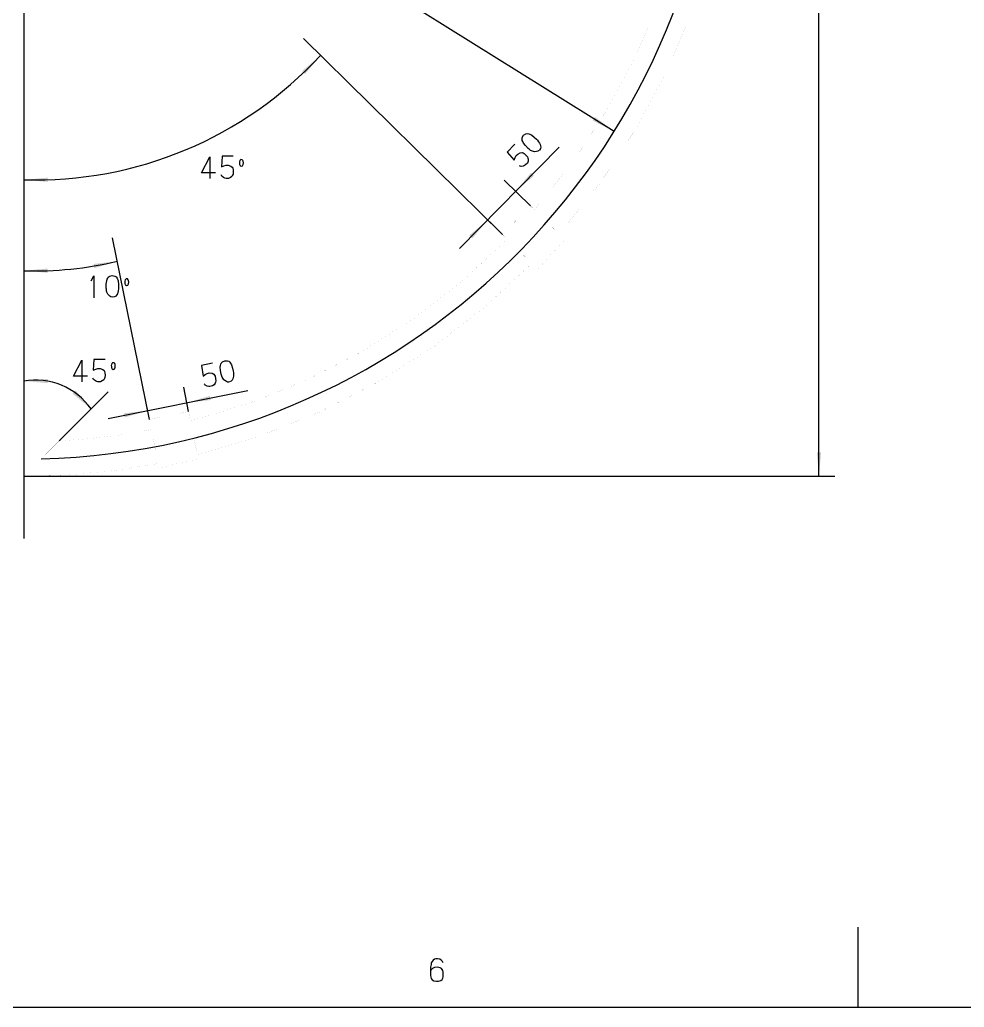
# Model space of a CAD drawing. Extents: x 0 to 8410, y 0 to 11890.
# Drawn here: x 5261 to 6440, y 0 to 1232 of the extents above; entities that cross this region are included whole.
import ezdxf

# ---------------------------------------------------------------- set-up
doc = ezdxf.new("R2010")
doc.units = 0
doc.header["$MEASUREMENT"] = 0
doc.layers.add('6', color=7, linetype='Continuous')
doc.layers.add('8', color=7, linetype='Continuous')

# ---------------------------------------------------------------- blocks, each defined once
blk = doc.blocks.new('BLKENT57')
at = {"layer": '6', "color": 1, "linetype": 'Continuous'}
blk.add_line((6003.02, 1092.94), (5266.1, 1552.53), dxfattribs=at)
at = {"layer": '6', "color": 2, "linetype": 'Continuous'}
for p, q in [((5604.94, 1357.87), (5619.53, 1381.27)), ((5619.53, 1381.27), (5624.27, 1378.15)), ((5617.34, 1365.65), (5612.37, 1368.91)), ((5624.27, 1378.15), (5626.3, 1376.73)), ((5626.3, 1376.73), (5628.26, 1374.68)), ((5628.51, 1369.73), (5627.63, 1367.81)), ((5628.26, 1374.68), (5628.97, 1373.41)), ((5628.87, 1371.16), (5628.51, 1369.73)), ((5629.07, 1372.52), (5628.87, 1371.16)), ((5628.97, 1373.41), (5629.07, 1372.52)), ((5615.79, 1366.45), (5616.74, 1350.34)), ((5620.27, 1364.48), (5617.34, 1365.65)), ((5620.66, 1364.4), (5620.27, 1364.48)), ((5622.12, 1364.15), (5620.66, 1364.4)), ((5623.27, 1364.26), (5622.12, 1364.15)), ((5624.1, 1364.56), (5623.27, 1364.26)), ((5625.17, 1365.06), (5624.1, 1364.56)), ((5625.99, 1365.69), (5625.17, 1365.06)), ((5626.82, 1366.67), (5625.99, 1365.69)), ((5627.63, 1367.81), (5626.82, 1366.67)), ((5631.03, 1355.79), (5629.21, 1354.78)), ((5632.56, 1355.82), (5631.03, 1355.79)), ((5633.64, 1355.81), (5632.56, 1355.82)), ((5635.48, 1355.49), (5633.64, 1355.81)), ((5633.85, 1360.3), (5634.19, 1362.23)), ((5634.27, 1358.56), (5633.85, 1360.3)), ((5634.19, 1362.23), (5635.22, 1364.23)), ((5635.53, 1356.61), (5634.27, 1358.56)), ((5635.22, 1364.23), (5635.74, 1365.06)), ((5637.33, 1354.99), (5635.53, 1356.61)), ((5635.74, 1365.06), (5637.09, 1366.37)), ((5637.09, 1366.37), (5639.06, 1367.11)), ((5639.06, 1367.11), (5641.06, 1367.19)), ((5641.06, 1367.19), (5643.6, 1366.43)), ((5643.6, 1366.43), (5645.85, 1364.86)), ((5646.79, 1356.68), (5645.52, 1355.16)), ((5645.85, 1364.86), (5647.5, 1363.17)), ((5648.12, 1359.32), (5646.79, 1356.68)), ((5647.5, 1363.17), (5648.06, 1362)), ((5648.06, 1362), (5648.25, 1360.4)), ((5648.25, 1360.4), (5648.12, 1359.32)), ((5657.66, 1357.5), (5670.47, 1349.51)), ((5625.57, 1349.46), (5625.52, 1348.34)), ((5625.52, 1348.34), (5625.62, 1347.28)), ((5626.08, 1350.96), (5625.57, 1349.46)), ((5625.62, 1347.28), (5626.18, 1346.11)), ((5626.82, 1352.31), (5626.08, 1350.96)), ((5626.18, 1346.11), (5627.13, 1344.69)), ((5627.48, 1353.38), (5626.82, 1352.31)), ((5627.13, 1344.69), (5628.23, 1343.51)), ((5628.31, 1354.19), (5627.48, 1353.38)), ((5628.23, 1343.51), (5629.87, 1342.16)), ((5629.21, 1354.78), (5628.31, 1354.19)), ((5638.72, 1354.29), (5635.48, 1355.49)), ((5639.92, 1352.06), (5637.87, 1354.66)), ((5639.96, 1353.85), (5638.72, 1354.29)), ((5638.9, 1342.47), (5639.79, 1343.89)), ((5639.79, 1343.89), (5640.75, 1345.44)), ((5640.95, 1350.59), (5639.92, 1352.06)), ((5641.88, 1353.64), (5639.96, 1353.85)), ((5640.75, 1345.44), (5641.26, 1346.6)), ((5641.21, 1348.94), (5640.95, 1350.59)), ((5641.26, 1346.6), (5641.21, 1348.94)), ((5643.86, 1354.06), (5641.88, 1353.64)), ((5645.52, 1355.16), (5643.86, 1354.06)), ((5661.38, 1344.45), (5658.51, 1342.44)), ((5665.47, 1346.85), (5661.38, 1344.45)), ((5668.27, 1348.4), (5665.47, 1346.85)), ((5670.47, 1349.51), (5668.27, 1348.4)), ((5629.87, 1342.16), (5632.26, 1341.16)), ((5632.26, 1341.16), (5633.19, 1340.75)), ((5633.19, 1340.75), (5634.8, 1340.73)), ((5634.8, 1340.73), (5635.87, 1340.72)), ((5635.87, 1340.72), (5636.56, 1340.96)), ((5636.56, 1340.96), (5637.69, 1341.57)), ((5637.69, 1341.57), (5638.9, 1342.47)), ((5650.55, 1335.2), (5647.33, 1331.43)), ((5652.27, 1336.93), (5650.55, 1335.2)), ((5654, 1338.66), (5652.27, 1336.93)), ((5655.95, 1340.24), (5654, 1338.66)), ((5657.31, 1341.55), (5655.95, 1340.24)), ((5658.51, 1342.44), (5657.31, 1341.55)), ((5668.72, 1330.8), (5669.38, 1332.03)), ((5669.38, 1332.03), (5671.98, 1336.19)), ((5671.98, 1336.19), (5674.59, 1339.35)), ((5674.59, 1339.35), (5676.25, 1340.79)), ((5676.25, 1340.79), (5677.46, 1341.52)), ((5677.46, 1341.52), (5678.59, 1342.13)), ((5678.59, 1342.13), (5679.96, 1342.43)), ((5679.96, 1342.43), (5681.04, 1342.42)), ((5681.04, 1342.42), (5684.05, 1341.37)), ((5684.05, 1341.37), (5686.47, 1339.03)), ((5686.7, 1331.96), (5684.79, 1327.87)), ((5686.47, 1339.03), (5687.35, 1337.33)), ((5687.39, 1335.49), (5686.7, 1331.96)), ((5687.35, 1337.33), (5687.39, 1335.49)), ((5667.01, 1324.77), (5667.34, 1327.37)), ((5667.04, 1323.43), (5667.01, 1324.77)), ((5667.7, 1321.04), (5667.04, 1323.43)), ((5667.34, 1327.37), (5667.62, 1328.68)), ((5667.62, 1328.68), (5668.72, 1330.8)), ((5668.42, 1319.6), (5667.7, 1321.04)), ((5669.75, 1318.27), (5668.42, 1319.6)), ((5677.33, 1318.66), (5675.97, 1317.86)), ((5678.76, 1319.92), (5677.33, 1318.66)), ((5680.11, 1321.22), (5678.76, 1319.92)), ((5681.75, 1323.17), (5680.11, 1321.22)), ((5682.87, 1324.78), (5681.75, 1323.17)), ((5684.79, 1327.87), (5682.87, 1324.78)), ((5672.46, 1317.25), (5670.06, 1318.08)), ((5674.22, 1317.14), (5672.46, 1317.25)), ((5675.97, 1317.86), (5674.22, 1317.14))]:
    blk.add_line(p, q, dxfattribs=at)
at = {"layer": '6', "color": 1, "linetype": 'Continuous'}
blk.add_solid([(6003.02, 1092.94), (5976.28, 1106.53), (5979.05, 1110.97)], dxfattribs=at)
blk = doc.blocks.new('BLKENT60')
at = {"layer": '6', "color": 2, "linetype": 'Continuous'}
for p, q in [((5328.28, 787.599), (5338.53, 807.479)), ((5338.53, 807.479), (5338.53, 780.319)), ((5353.72, 808.179), (5352.99, 794.879)), ((5367.63, 808.179), (5353.72, 808.179)), ((5375.4, 801.179), (5375.5, 799.079)), ((5376.04, 803.139), (5375.5, 801.459)), ((5377.14, 804.119), (5376.04, 803.139)), ((5378.97, 803.979), (5377.14, 804.119)), ((5379.71, 803.139), (5378.97, 803.979)), ((5380.16, 802.019), (5379.71, 803.139)), ((5380.44, 799.919), (5380.16, 802.019)), ((5352.99, 794.879), (5356.01, 796.419)), ((5356.01, 796.419), (5358.75, 797.119)), ((5358.75, 797.119), (5361.4, 797.119)), ((5361.4, 797.119), (5364.88, 795.999)), ((5364.88, 795.999), (5366.53, 794.599)), ((5366.53, 794.599), (5367.17, 793.339)), ((5367.17, 793.339), (5367.54, 791.659)), ((5367.72, 788.859), (5367.44, 786.059)), ((5367.54, 791.659), (5367.72, 788.859)), ((5375.5, 799.079), (5375.68, 797.959)), ((5375.68, 797.959), (5375.95, 797.399)), ((5375.95, 797.399), (5376.5, 796.559)), ((5376.5, 796.559), (5377.69, 795.999)), ((5377.69, 795.999), (5379.16, 796.419)), ((5379.16, 796.419), (5380.16, 797.959)), ((5380.16, 797.959), (5380.44, 799.919)), ((5345.57, 787.599), (5328.28, 787.599)), ((5352.99, 784.379), (5352.44, 785.219)), ((5353.44, 783.399), (5352.99, 784.379)), ((5355.64, 781.579), (5353.44, 783.399)), ((5357.29, 780.879), (5355.64, 781.579)), ((5358.66, 780.599), (5357.29, 780.879)), ((5361.95, 780.599), (5358.66, 780.599)), ((5364.24, 781.579), (5361.95, 780.599)), ((5366.07, 783.119), (5364.24, 781.579)), ((5366.89, 784.519), (5366.07, 783.119)), ((5367.44, 786.059), (5366.89, 784.519))]:
    blk.add_line(p, q, dxfattribs=at)
at = {"layer": '6', "color": 1, "linetype": 'Continuous'}
blk.add_line((5310.25, 706.685), (5371.4, 767.837), dxfattribs=at)
blk.add_arc((5280.87, 698.195), 84.561, 34.9394, 100.06, dxfattribs=at)
for points in [[(5266.1, 781.455), (5295.98, 784.07), (5295.98, 778.84)], [(5350.19, 746.624), (5327.21, 765.908), (5330.9, 769.605)]]:
    blk.add_solid(points, dxfattribs=at)
blk = doc.blocks.new('BLKENT115')
at = {"layer": '6', "color": 1, "linetype": 'Continuous'}
for p, q in [((6258.8, 662.53), (6258.8, 3262.21)), ((5266.1, 662.53), (6278.8, 662.53))]:
    blk.add_line(p, q, dxfattribs=at)
blk.add_solid([(6258.8, 662.53), (6256.19, 692.42), (6261.42, 692.42)], dxfattribs=at)
blk = doc.blocks.new('BLKENT275')
at = {"layer": '6', "color": 2, "linetype": 'Continuous'}
for p, q in [((5501.72, 803.56), (5488.09, 800.805)), ((5511.55, 798.832), (5511.76, 801.017)), ((5511.76, 801.017), (5512.14, 802.379)), ((5512.14, 802.379), (5512.54, 803.604)), ((5512.54, 803.604), (5513.34, 804.764)), ((5513.34, 804.764), (5514.12, 805.494)), ((5514.12, 805.494), (5517.03, 806.796)), ((5517.03, 806.796), (5520.4, 806.763)), ((5520.4, 806.763), (5522.21, 806.128)), ((5522.21, 806.128), (5523.5, 804.818)), ((5523.5, 804.818), (5525.42, 801.779)), ((5525.42, 801.779), (5526.85, 797.496)), ((5488.09, 800.805), (5490.01, 787.624)), ((5490.01, 787.624), (5492.66, 789.731)), ((5492.66, 789.731), (5495.21, 790.961)), ((5495.21, 790.961), (5497.82, 791.487)), ((5497.82, 791.487), (5501.45, 791.078)), ((5501.45, 791.078), (5503.34, 790.032)), ((5503.34, 790.032), (5504.21, 788.923)), ((5504.21, 788.923), (5504.91, 787.349)), ((5511.81, 794.744), (5511.55, 798.832)), ((5512.78, 789.941), (5511.81, 794.744)), ((5513.15, 788.587), (5512.78, 789.941)), ((5526.85, 797.496), (5527.57, 793.928)), ((5527.57, 793.928), (5527.87, 791.989)), ((5527.87, 791.989), (5528.01, 789.446)), ((5528.01, 789.446), (5527.92, 787.572)), ((5492.09, 777.332), (5491.38, 778.046)), ((5492.73, 776.462), (5492.09, 777.332)), ((5495.24, 775.113), (5492.73, 776.462)), ((5503.67, 776.816), (5501.63, 775.403)), ((5505.16, 778.688), (5503.67, 776.816)), ((5504.91, 787.349), (5505.64, 784.641)), ((5505.69, 780.224), (5505.16, 778.688)), ((5505.64, 784.641), (5505.93, 781.842)), ((5505.93, 781.842), (5505.69, 780.224)), ((5513.8, 786.29), (5513.15, 788.587)), ((5514.5, 785.146), (5513.8, 786.29)), ((5516.05, 783.03), (5514.5, 785.146)), ((5516.99, 782.078), (5516.05, 783.03)), ((5519.11, 780.793), (5516.99, 782.078)), ((5520.63, 780.242), (5519.11, 780.793)), ((5522.5, 780.193), (5520.63, 780.242)), ((5525.17, 781.303), (5522.86, 780.265)), ((5526.53, 782.435), (5525.17, 781.303)), ((5527.3, 784.162), (5526.53, 782.435)), ((5527.74, 785.679), (5527.3, 784.162)), ((5527.92, 787.572), (5527.74, 785.679)), ((5497, 774.753), (5495.24, 775.113)), ((5498.4, 774.75), (5497, 774.753)), ((5501.63, 775.403), (5498.4, 774.75))]:
    blk.add_line(p, q, dxfattribs=at)
at = {"layer": '6', "color": 1, "linetype": 'Continuous'}
for p, q in [((5371.74, 734.589), (5545.73, 769.745)), ((5422.98, 733.489), (5416.79, 764.095)), ((5471.99, 743.392), (5465.8, 773.999))]:
    blk.add_line(p, q, dxfattribs=at)
for points in [[(5469.76, 754.395), (5498.54, 762.878), (5499.57, 757.752)], [(5420.75, 744.492), (5391.98, 736.009), (5390.94, 741.134)]]:
    blk.add_solid(points, dxfattribs=at)
blk = doc.blocks.new('BLKENT276')
at = {"layer": '6', "color": 1, "linetype": 'Continuous'}
blk.add_line((5422.98, 733.489), (5377.13, 960.276), dxfattribs=at)
at = {"layer": '6', "color": 2, "linetype": 'Continuous'}
for p, q in [((5350.52, 906.401), (5353.63, 912.701)), ((5353.63, 912.701), (5353.63, 885.261)), ((5372.66, 911.861), (5373.58, 912.421)), ((5373.58, 912.421), (5376.69, 913.121)), ((5376.69, 913.121), (5379.98, 912.421)), ((5379.98, 912.421), (5381.63, 911.441)), ((5369.18, 902.341), (5369.73, 906.401)), ((5369.18, 897.441), (5369.18, 902.341)), ((5369.73, 906.401), (5370.37, 908.501)), ((5370.37, 908.501), (5371.01, 909.761)), ((5371.01, 909.761), (5371.65, 910.881)), ((5371.65, 910.881), (5372.66, 911.861)), ((5381.63, 911.441), (5382.63, 909.901)), ((5382.63, 909.901), (5383.92, 906.541)), ((5383.92, 906.541), (5384.47, 902.061)), ((5384.47, 902.061), (5384.47, 898.421)), ((5392.15, 905.981), (5392.24, 903.881)), ((5392.79, 907.941), (5392.24, 906.261)), ((5392.24, 903.881), (5392.43, 902.761)), ((5392.43, 902.761), (5392.7, 902.201)), ((5392.7, 902.201), (5393.25, 901.361)), ((5393.89, 908.921), (5392.79, 907.941)), ((5393.25, 901.361), (5394.44, 900.801)), ((5395.72, 908.781), (5393.89, 908.921)), ((5394.44, 900.801), (5395.9, 901.221)), ((5396.45, 907.941), (5395.72, 908.781)), ((5395.9, 901.221), (5396.91, 902.761)), ((5396.91, 906.821), (5396.45, 907.941)), ((5397.18, 904.721), (5396.91, 906.821)), ((5396.91, 902.761), (5397.18, 904.721)), ((5369.28, 896.041), (5369.18, 897.441)), ((5369.46, 893.661), (5369.28, 896.041)), ((5369.92, 892.401), (5369.46, 893.661)), ((5371.01, 890.021), (5369.92, 892.401)), ((5371.75, 888.901), (5371.01, 890.021)), ((5373.58, 887.221), (5371.75, 888.901)), ((5381.17, 887.361), (5379.62, 886.521)), ((5382.27, 888.901), (5381.17, 887.361)), ((5383, 890.301), (5382.27, 888.901)), ((5383.55, 892.121), (5383, 890.301)), ((5384.01, 893.941), (5383.55, 892.121)), ((5384.37, 896.461), (5384.01, 893.941)), ((5384.47, 898.421), (5384.37, 896.461)), ((5374.95, 886.381), (5373.58, 887.221)), ((5376.78, 885.961), (5374.95, 886.381)), ((5379.62, 886.521), (5377.14, 885.961))]:
    blk.add_line(p, q, dxfattribs=at)
at = {"layer": '6', "color": 1, "linetype": 'Continuous'}
blk.add_arc((5280.87, 1361.88), 442.962, 268.089, 283.34, dxfattribs=at)
for points in [[(5383.07, 930.872), (5354.3, 922.386), (5353.26, 927.512)], [(5266.1, 919.166), (5295.98, 921.78), (5295.98, 916.551)]]:
    blk.add_solid(points, dxfattribs=at)
blk = doc.blocks.new('BLKENT277')
at = {"layer": '6', "color": 2, "linetype": 'Continuous'}
for p, q in [((5888.17, 1084.36), (5888.42, 1085.4)), ((5888.42, 1085.4), (5890.1, 1088.11)), ((5890.1, 1088.11), (5892.91, 1089.97)), ((5892.91, 1089.97), (5894.76, 1090.45)), ((5894.76, 1090.45), (5896.57, 1090.09)), ((5896.57, 1090.09), (5899.86, 1088.65)), ((5899.86, 1088.65), (5903.44, 1085.89)), ((5903.44, 1085.89), (5906.03, 1083.34)), ((5879.22, 1076.86), (5869.47, 1066.95)), ((5888.17, 1082.95), (5888.17, 1084.36)), ((5888.52, 1081.71), (5888.17, 1082.95)), ((5888.96, 1080.37), (5888.52, 1081.71)), ((5890.01, 1078.44), (5888.96, 1080.37)), ((5892.52, 1075.2), (5890.01, 1078.44)), ((5896.01, 1071.76), (5892.52, 1075.2)), ((5906.03, 1083.34), (5907.37, 1081.9)), ((5907.37, 1081.9), (5908.91, 1079.87)), ((5908.91, 1079.87), (5909.88, 1078.27)), ((5909.88, 1078.27), (5910.79, 1076.6)), ((5910.79, 1076.6), (5911.28, 1075.1)), ((5911.61, 1073.23), (5911.11, 1071.54)), ((5911.28, 1075.1), (5911.61, 1073.23)), ((5869.47, 1066.95), (5878.43, 1057.1)), ((5878.43, 1057.1), (5879.45, 1060.33)), ((5879.45, 1060.33), (5880.88, 1062.77)), ((5880.88, 1062.77), (5882.74, 1064.67)), ((5882.74, 1064.67), (5885.98, 1066.36)), ((5885.98, 1066.36), (5888.13, 1066.55)), ((5888.13, 1066.55), (5889.48, 1066.12)), ((5889.48, 1066.12), (5890.93, 1065.21)), ((5890.93, 1065.21), (5893.06, 1063.37)), ((5893.06, 1063.37), (5894.86, 1061.21)), ((5894.86, 1061.21), (5895.57, 1059.74)), ((5897.07, 1070.85), (5896.01, 1071.76)), ((5898.9, 1069.31), (5897.07, 1070.85)), ((5900.12, 1068.75), (5898.9, 1069.31)), ((5902.58, 1067.86), (5900.12, 1068.75)), ((5903.9, 1067.6), (5902.58, 1067.86)), ((5906.38, 1067.72), (5903.9, 1067.6)), ((5907.94, 1068.11), (5906.38, 1067.72)), ((5909.52, 1069.12), (5907.94, 1068.11)), ((5911.11, 1071.54), (5909.78, 1069.38)), ((5885.92, 1049.73), (5884.93, 1049.93)), ((5886.94, 1049.37), (5885.92, 1049.73)), ((5889.77, 1049.66), (5886.94, 1049.37)), ((5891.43, 1050.34), (5889.77, 1049.66)), ((5892.59, 1051.12), (5891.43, 1050.34)), ((5894.9, 1053.47), (5892.59, 1051.12)), ((5895.81, 1055.79), (5894.9, 1053.47)), ((5895.57, 1059.74), (5895.99, 1058.17)), ((5895.99, 1058.17), (5895.81, 1055.79))]:
    blk.add_line(p, q, dxfattribs=at)
at = {"layer": '6', "color": 1, "linetype": 'Continuous'}
for p, q in [((5810.11, 946.957), (5934.62, 1073.46)), ((5898.76, 1000.02), (5866, 1032.26)), ((5863.68, 964.382), (5830.93, 996.621))]:
    blk.add_line(p, q, dxfattribs=at)
for points in [[(5880.25, 1018.23), (5899.35, 1041.36), (5903.08, 1037.69)], [(5845.18, 982.592), (5826.08, 959.458), (5822.35, 963.126)]]:
    blk.add_solid(points, dxfattribs=at)
blk = doc.blocks.new('BLKENT278')
at = {"layer": '6', "color": 1, "linetype": 'Continuous'}
blk.add_line((5863.68, 964.38), (5615.25, 1208.85), dxfattribs=at)
at = {"layer": '6', "color": 2, "linetype": 'Continuous'}
for p, q in [((5488.25, 1041.29), (5498.5, 1061.17)), ((5498.5, 1061.17), (5498.5, 1034.01)), ((5513.69, 1061.87), (5512.96, 1048.57)), ((5527.6, 1061.87), (5513.69, 1061.87)), ((5512.96, 1048.57), (5515.98, 1050.11)), ((5515.98, 1050.11), (5518.72, 1050.81)), ((5518.72, 1050.81), (5521.38, 1050.81)), ((5521.38, 1050.81), (5524.85, 1049.69)), ((5524.85, 1049.69), (5526.5, 1048.29)), ((5526.5, 1048.29), (5527.14, 1047.03)), ((5535.38, 1054.87), (5535.47, 1052.77)), ((5536.02, 1056.83), (5535.47, 1055.15)), ((5535.47, 1052.77), (5535.65, 1051.65)), ((5535.65, 1051.65), (5535.93, 1051.09)), ((5535.93, 1051.09), (5536.47, 1050.25)), ((5537.11, 1057.81), (5536.02, 1056.83)), ((5536.47, 1050.25), (5537.66, 1049.69)), ((5538.94, 1057.67), (5537.11, 1057.81)), ((5537.66, 1049.69), (5539.13, 1050.11)), ((5539.68, 1056.83), (5538.94, 1057.67)), ((5539.13, 1050.11), (5540.13, 1051.65)), ((5540.13, 1055.71), (5539.68, 1056.83)), ((5540.41, 1053.61), (5540.13, 1055.71)), ((5540.13, 1051.65), (5540.41, 1053.61)), ((5505.55, 1041.29), (5488.25, 1041.29)), ((5512.96, 1038.07), (5512.41, 1038.91)), ((5513.42, 1037.09), (5512.96, 1038.07)), ((5515.61, 1035.27), (5513.42, 1037.09)), ((5517.26, 1034.57), (5515.61, 1035.27)), ((5524.21, 1035.27), (5521.93, 1034.29)), ((5526.04, 1036.81), (5524.21, 1035.27)), ((5526.87, 1038.21), (5526.04, 1036.81)), ((5527.42, 1039.75), (5526.87, 1038.21)), ((5527.14, 1047.03), (5527.51, 1045.35)), ((5527.69, 1042.55), (5527.42, 1039.75)), ((5527.51, 1045.35), (5527.69, 1042.55)), ((5518.63, 1034.29), (5517.26, 1034.57)), ((5521.93, 1034.29), (5518.63, 1034.29))]:
    blk.add_line(p, q, dxfattribs=at)
at = {"layer": '6', "color": 1, "linetype": 'Continuous'}
blk.add_arc((5280.87, 1517.17), 484.82, 268.254, 317.207, dxfattribs=at)
for points in [[(5636.63, 1187.81), (5617.54, 1164.67), (5613.81, 1168.34)], [(5266.1, 1032.58), (5295.98, 1035.19), (5295.98, 1029.96)]]:
    blk.add_solid(points, dxfattribs=at)
blk = doc.blocks.new('BLKENT714')
at = {"layer": '8', "color": 15, "linetype": 'Continuous'}
for p, q in [((6307.5, 100), (6307.5, 0)), ((0, 0), (8410, 0))]:
    blk.add_line(p, q, dxfattribs=at)
at = {"layer": '8', "color": 2, "linetype": 'Continuous'}
for p, q in [((5774.6, 53.5), (5774.05, 50.14)), ((5774.05, 50.14), (5774.05, 40.06)), ((5774.88, 55.32), (5774.6, 53.5)), ((5775.88, 57.14), (5774.88, 55.32)), ((5777.35, 58.82), (5775.88, 57.14)), ((5778.81, 49.58), (5776.43, 48.32)), ((5778.81, 59.8), (5777.35, 58.82)), ((5780.55, 60.22), (5778.81, 59.8)), ((5782.47, 50), (5778.81, 49.58)), ((5782.84, 60.22), (5780.55, 60.22)), ((5785.76, 49.3), (5782.47, 50)), ((5785.58, 59.94), (5782.84, 60.22)), ((5787.41, 58.96), (5785.58, 59.94)), ((5787.78, 48.18), (5785.76, 49.3)), ((5789.06, 57.28), (5787.41, 58.96)), ((5789.7, 55.46), (5789.06, 57.28)), ((5774.05, 40.06), (5774.23, 37.68)), ((5774.88, 46.78), (5774.23, 45.66)), ((5774.23, 37.68), (5774.78, 35.72)), ((5776.43, 48.32), (5774.88, 46.78)), ((5789.15, 45.94), (5787.78, 48.18)), ((5789.7, 43.7), (5789.15, 45.94)), ((5789.24, 36.28), (5789.7, 37.96)), ((5789.7, 39.92), (5789.7, 43.7)), ((5789.7, 37.96), (5789.7, 39.92)), ((5774.78, 35.72), (5775.97, 34.04)), ((5775.97, 34.04), (5778.17, 32.92)), ((5778.17, 32.92), (5781.28, 32.64)), ((5781.28, 32.64), (5783.75, 32.64)), ((5783.75, 32.64), (5786.68, 33.2)), ((5786.68, 33.2), (5788.42, 34.74)), ((5788.42, 34.74), (5789.24, 36.28))]:
    blk.add_line(p, q, dxfattribs=at)
at = {"layer": '8', "color": 7, "linetype": 'Continuous', "const_width": 0.03}
blk.add_lwpolyline([(250, 100), (8310, 100)], dxfattribs=at)

msp = doc.modelspace()

# ---------------------------------------------------------------- linework, layer by layer
at = {"layer": '6'}
msp.add_line((5266.1, 1568.96), (5266.1, 584.944), dxfattribs=at)
at = {"layer": '6', "const_width": 0.03}
for points in [[(5903.78, 995.071, 0.181549), (6113.1, 1552.53, -0.1)], [(5934.48, 964.858, 0.182287), (6156.1, 1552.53, -0.1)], [(5474.38, 731.542, 0.137074), (5869.76, 958.399, -0.1)], [(5482.91, 689.345, 0.137679), (5900.41, 928.239, -0.1)], [(5310.25, 706.685, 0.0343273), (5425.57, 720.681, -0.1)], [(5266.1, 662.532, 0.047509), (5434.09, 678.531, -0.1)]]:
    msp.add_lwpolyline(points, format="xyb", dxfattribs=at)
for points in [[(5898.76, 1000.02), (5863.68, 964.382)], [(5898.76, 1000.02), (5941.62, 957.832)], [(5863.68, 964.382), (5907.61, 921.157)], [(5941.62, 957.832), (5907.61, 921.157)], [(5471.99, 743.392), (5422.98, 733.489)], [(5471.99, 743.392), (5483.9, 684.443)], [(5422.98, 733.489), (5435.19, 673.083)], [(5266.1, 662.533), (5310.25, 706.685)], [(5483.9, 684.443), (5435.19, 673.083)]]:
    msp.add_lwpolyline(points, dxfattribs=at)
at = {"layer": '6'}
msp.add_arc((5266.1, 1552.53), 868.5, 271.437, 0, dxfattribs=at)

# ---------------------------------------------------------------- block references
for name in ['BLKENT714', 'BLKENT115', 'BLKENT57', 'BLKENT278', 'BLKENT277', 'BLKENT276', 'BLKENT60', 'BLKENT275']:
    msp.add_blockref(name, (0, 0), dxfattribs=at)

doc.saveas('drawing.dxf')
